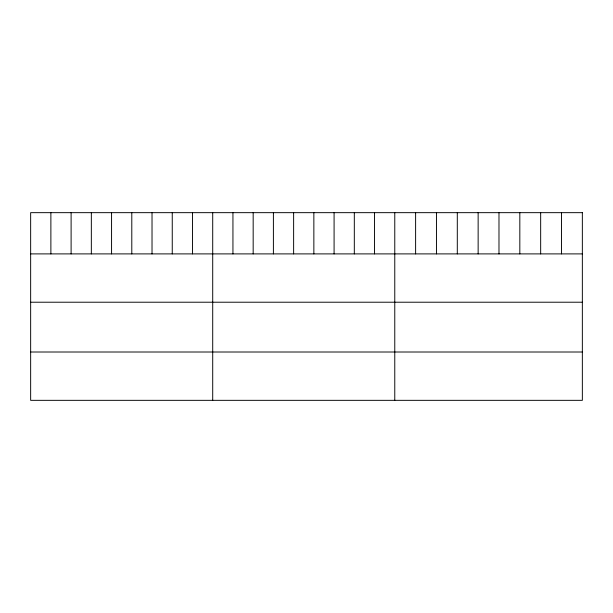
<?xml version="1.0" encoding="UTF-8"?>
<svg xmlns="http://www.w3.org/2000/svg" width="613" height="613" viewBox="0 0 613 613"><rect width="100%" height="100%" fill="white"/><g stroke="black" fill="none" stroke-linecap="round" stroke-linejoin="round"><path stroke-width="0.92" d="M30.65 253.897L582.35 253.897M30.65 302.217L582.35 302.217M30.65 352.008L582.35 352.008M561.508 212.665L561.508 253.897M540.666 212.665L540.666 253.897M519.824 212.665L519.824 253.897M498.982 212.665L498.982 253.897M478.14 212.665L478.14 253.897M457.298 212.665L457.298 253.897M436.456 212.665L436.456 253.897M415.614 212.665L415.614 253.897M394.772 212.665L394.772 400.335M374.543 212.665L374.543 253.897M354.314 212.665L354.314 253.897M334.085 212.665L334.085 253.897M313.856 212.665L313.856 253.897M293.627 212.665L293.627 253.897M273.398 212.665L273.398 253.897M253.169 212.665L253.169 253.897M232.94 212.665L232.94 253.897M212.711 212.665L212.711 400.335M192.482 212.665L192.482 253.897M172.253 212.665L172.253 253.897M152.024 212.665L152.024 253.897M131.795 212.665L131.795 253.897M111.566 212.665L111.566 253.897M91.337 212.665L91.337 253.897M71.108 212.665L71.108 253.897M50.879 212.665L50.879 253.897M582.35 212.665L30.65 212.665L30.65 400.335L582.35 400.335L582.35 212.665"/></g></svg>
